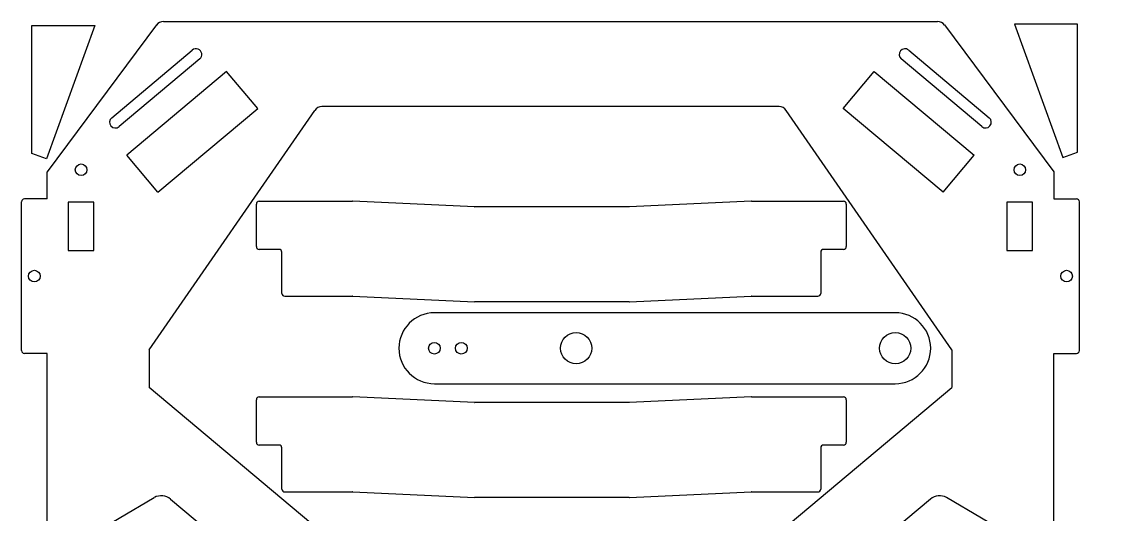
# Model space of a CAD drawing. Header units: millimetres. Extents: x 682 to 3260, y -1178 to 616.
# Drawn here: x 682 to 1443, y 268 to 616 of the extents above; entities that cross this region are included whole.
import ezdxf

# ---------------------------------------------------------------- set-up
doc = ezdxf.new("R2010")
doc.units = ezdxf.units.MM

# ---------------------------------------------------------------- blocks, each defined once
blk = doc.blocks.new('füße__14', base_point=(1382.22, 519.73))
at = {"color": 250, "linetype": 'Continuous'}
for p, q in [((1426.77, 613.7), (1382.22, 613.7)), ((1382.22, 613.7), (1416.43, 519.73)), ((1426.77, 523.49), (1426.77, 613.7)), ((1416.43, 519.73), (1426.77, 523.49))]:
    blk.add_line(p, q, dxfattribs=at)
blk = doc.blocks.new('Befestigung__15', base_point=(1382.22, 519.73))
blk.add_blockref('füße__14', (1382.22, 519.73))
blk = doc.blocks.new('Bildschirm_1_1__mitte___16', base_point=(1382.22, 519.73))
blk.add_blockref('Befestigung__15', (1382.22, 519.73))
blk = doc.blocks.new('Basis_2__17', base_point=(1382.22, 519.73))
blk.add_blockref('Bildschirm_1_1__mitte___16', (1382.22, 519.73))
blk = doc.blocks.new('Archivar_1_1__18', base_point=(1382.22, 519.73))
blk.add_blockref('Basis_2__17', (1382.22, 519.73))
blk = doc.blocks.new('Vordans80', base_point=(785, 774))
blk.add_blockref('Archivar_1_1__18', (1382.22, 519.73))
blk = doc.blocks.new('hebel_lang_105__23', base_point=(948.13, 360.22))
at = {"color": 250, "linetype": 'Continuous'}
for p, q in [((1298.13, 410.22), (973.13, 410.22)), ((973.13, 360.22), (1298.13, 360.22))]:
    blk.add_line(p, q, dxfattribs=at)
for centre, radius in [((1073.13, 385.22), 11), ((1298.13, 385.22), 11), ((973.13, 385.22), 4.1), ((992.13, 385.22), 4.1)]:
    blk.add_circle(centre, radius, dxfattribs=at)
for centre, start, end in [((973.13, 385.22), 90, 270), ((1298.13, 385.22), 270, 90)]:
    blk.add_arc(centre, 25, start, end, dxfattribs=at)
blk = doc.blocks.new('Hebel_links_lang__24', base_point=(948.13, 360.22))
blk.add_blockref('hebel_lang_105__23', (948.13, 360.22))
blk = doc.blocks.new('Basis_2__25', base_point=(948.13, 360.22))
blk.add_blockref('Hebel_links_lang__24', (948.13, 360.22))
blk = doc.blocks.new('Archivar_1_1__26', base_point=(948.13, 360.22))
blk.add_blockref('Basis_2__25', (948.13, 360.22))
blk = doc.blocks.new('Vordans78', base_point=(1072, 100))
blk.add_blockref('Archivar_1_1__26', (948.13, 360.22))
blk = doc.blocks.new('füße_1__32', base_point=(689.23, 518.73))
at = {"color": 250, "linetype": 'Continuous'}
for p, q in [((689.23, 612.7), (733.78, 612.7)), ((689.23, 522.49), (689.23, 612.7)), ((733.78, 612.7), (699.57, 518.73)), ((699.57, 518.73), (689.23, 522.49))]:
    blk.add_line(p, q, dxfattribs=at)
blk = doc.blocks.new('Befestigung__33', base_point=(689.23, 518.73))
blk.add_blockref('füße_1__32', (689.23, 518.73))
blk = doc.blocks.new('Bildschirm_1_1__mitte___34', base_point=(689.23, 518.73))
blk.add_blockref('Befestigung__33', (689.23, 518.73))
blk = doc.blocks.new('Basis_2__35', base_point=(689.23, 518.73))
blk.add_blockref('Bildschirm_1_1__mitte___34', (689.23, 518.73))
blk = doc.blocks.new('Archivar_1_1__36', base_point=(689.23, 518.73))
blk.add_blockref('Basis_2__35', (689.23, 518.73))
blk = doc.blocks.new('Vordans77', base_point=(1331, 773))
blk.add_blockref('Archivar_1_1__36', (689.23, 518.73))
blk = doc.blocks.new('bildschirmplatte_1__110', base_point=(1384.18, -274))
at = {"color": 250, "linetype": 'Continuous'}
for p, q in [((1497.18, 436), (1497.18, 301.07)), ((1497.18, 436), (1550.18, 436)), ((1550.18, 436), (1550.18, 285.07)), ((1496.49, 298.28), (1481.39, 269.56)), ((1511.96, 203.48), (1549.6, 282.49)), ((1479.48, 267.41), (1386.78, 203.63)), ((1384.18, -36.68), (1384.18, 198.68)), ((1511.38, 200.9), (1511.38, -38.9)), ((1413.98, 126.3), (1413.98, 43.3)), ((1470.98, 129.3), (1416.98, 129.3)), ((1473.98, 43.3), (1473.98, 126.3)), ((1416.98, 40.3), (1470.98, 40.3)), ((1386.78, -41.63), (1479.48, -105.41)), ((1549.6, -120.49), (1511.96, -41.48)), ((1481.39, -107.56), (1496.49, -136.28)), ((1550.18, -123.07), (1550.18, -274)), ((1497.18, -139.07), (1497.18, -274)), ((1550.18, -274), (1497.18, -274))]:
    blk.add_line(p, q, dxfattribs=at)
for centre, radius in [((1523.68, 368.54), 9.5), ((1447.78, 192.5), 4.1), ((1447.78, -30.5), 4.1)]:
    blk.add_circle(centre, radius, dxfattribs=at)
for centre, radius, start, end in [((1491.18, 301.07), 6, 332.26541, 0), ((1544.18, 285.07), 6, 334.53083, 0), ((1476.08, 272.36), 6, 304.53083, 332.26541), ((1390.18, 198.68), 6, 124.53083, 180), ((1517.38, 200.9), 6, 154.53083, 180), ((1416.98, 126.3), 3, 90, 180), ((1470.98, 126.3), 3, 0, 90), ((1416.98, 43.3), 3, 180, 270), ((1470.98, 43.3), 3, 270, 0), ((1390.18, -36.68), 6, 180, 235.46917), ((1517.38, -38.9), 6, 180, 205.46917), ((1476.08, -110.36), 6, 27.73459, 55.46917), ((1544.18, -123.07), 6, 0, 25.46917), ((1491.18, -139.07), 6, 0, 27.73459)]:
    blk.add_arc(centre, radius, start, end, dxfattribs=at)
blk = doc.blocks.new('Befestigung__111', base_point=(1384.18, -274))
blk.add_blockref('bildschirmplatte_1__110', (1384.18, -274))
blk = doc.blocks.new('Bildschirm_1_1__mitte___112', base_point=(1384.18, -274))
blk.add_blockref('Befestigung__111', (1384.18, -274))
blk = doc.blocks.new('Basis_2__113', base_point=(1384.18, -274))
blk.add_blockref('Bildschirm_1_1__mitte___112', (1384.18, -274))
blk = doc.blocks.new('Archivar_1_1__114', base_point=(1384.18, -274))
blk.add_blockref('Basis_2__113', (1384.18, -274))
blk = doc.blocks.new('Vordans58', base_point=(1842, 81))
blk.add_blockref('Archivar_1_1__114', (1384.18, -274))
blk = doc.blocks.new('kamerabefestigung_300_2_1_1__131', base_point=(847.57, 279.91))
at = {"color": 250, "linetype": 'Continuous'}
for p, q in [((849.57, 350.91), (915.43, 350.91)), ((915.71, 350.9), (915.43, 350.91)), ((1001.43, 346.92), (915.71, 350.9)), ((1196.43, 350.9), (1110.71, 346.92)), ((1196.71, 350.91), (1196.43, 350.9)), ((1196.71, 350.91), (1261.57, 350.91)), ((847.57, 318.91), (847.57, 348.91)), ((1001.43, 346.92), (1001.71, 346.91)), ((1110.43, 346.91), (1001.71, 346.91)), ((1110.71, 346.92), (1110.43, 346.91)), ((1263.57, 348.91), (1263.57, 318.91)), ((863.57, 316.91), (849.57, 316.91)), ((865.57, 285.91), (865.57, 314.91)), ((1245.57, 314.91), (1245.57, 285.91)), ((1261.57, 316.91), (1247.57, 316.91)), ((867.57, 283.91), (915.43, 283.91)), ((915.71, 283.9), (915.43, 283.91)), ((915.71, 283.9), (1001.43, 279.92)), ((1110.71, 279.92), (1196.43, 283.9)), ((1196.71, 283.91), (1196.43, 283.9)), ((1196.71, 283.91), (1243.57, 283.91)), ((1001.71, 279.91), (1001.43, 279.92)), ((1110.43, 279.91), (1001.71, 279.91)), ((1110.43, 279.91), (1110.71, 279.92))]:
    blk.add_line(p, q, dxfattribs=at)
for centre, start, end in [((849.57, 348.91), 90, 180), ((1261.57, 348.91), 0, 90), ((849.57, 318.91), 180, 270), ((863.57, 314.91), 0, 90), ((1247.57, 314.91), 90, 180), ((1261.57, 318.91), 270, 0), ((867.57, 285.91), 180, 270), ((1243.57, 285.91), 270, 0)]:
    blk.add_arc(centre, 2, start, end, dxfattribs=at)
blk = doc.blocks.new('Verstrebung_rechts__132', base_point=(847.57, 279.91))
blk.add_blockref('kamerabefestigung_300_2_1_1__131', (847.57, 279.91))
blk = doc.blocks.new('Bildmodul_1__133', base_point=(847.57, 279.91))
blk.add_blockref('Verstrebung_rechts__132', (847.57, 279.91))
blk = doc.blocks.new('Archivar_1_1__134', base_point=(847.57, 279.91))
blk.add_blockref('Bildmodul_1__133', (847.57, 279.91))
blk = doc.blocks.new('Vordans52', base_point=(1012, 414))
blk.add_blockref('Archivar_1_1__134', (847.57, 279.91))
blk = doc.blocks.new('kamerabefestigung_300_2_1_1__135', base_point=(847.57, 417.91))
at = {"color": 250, "linetype": 'Continuous'}
for p, q in [((849.57, 488.91), (915.43, 488.91)), ((915.71, 488.9), (915.43, 488.91)), ((1001.43, 484.92), (915.71, 488.9)), ((1196.43, 488.9), (1110.71, 484.92)), ((1196.71, 488.91), (1196.43, 488.9)), ((1196.71, 488.91), (1261.57, 488.91)), ((847.57, 456.91), (847.57, 486.91)), ((1001.43, 484.92), (1001.71, 484.91)), ((1110.43, 484.91), (1001.71, 484.91)), ((1110.71, 484.92), (1110.43, 484.91)), ((1263.57, 486.91), (1263.57, 456.91)), ((863.57, 454.91), (849.57, 454.91)), ((865.57, 423.91), (865.57, 452.91)), ((1245.57, 452.91), (1245.57, 423.91)), ((1261.57, 454.91), (1247.57, 454.91)), ((867.57, 421.91), (915.43, 421.91)), ((915.71, 421.9), (915.43, 421.91)), ((915.71, 421.9), (1001.43, 417.92)), ((1110.71, 417.92), (1196.43, 421.9)), ((1196.71, 421.91), (1196.43, 421.9)), ((1196.71, 421.91), (1243.57, 421.91)), ((1001.71, 417.91), (1001.43, 417.92)), ((1110.43, 417.91), (1001.71, 417.91)), ((1110.43, 417.91), (1110.71, 417.92))]:
    blk.add_line(p, q, dxfattribs=at)
for centre, start, end in [((849.57, 486.91), 90, 180), ((1261.57, 486.91), 0, 90), ((849.57, 456.91), 180, 270), ((1261.57, 456.91), 270, 0), ((863.57, 452.91), 0, 90), ((1247.57, 452.91), 90, 180), ((867.57, 423.91), 180, 270), ((1243.57, 423.91), 270, 0)]:
    blk.add_arc(centre, 2, start, end, dxfattribs=at)
blk = doc.blocks.new('Verstrebung_rechts__136', base_point=(847.57, 417.91))
blk.add_blockref('kamerabefestigung_300_2_1_1__135', (847.57, 417.91))
blk = doc.blocks.new('Bildmodul_1__137', base_point=(847.57, 417.91))
blk.add_blockref('Verstrebung_rechts__136', (847.57, 417.91))
blk = doc.blocks.new('Archivar_1_1__138', base_point=(847.57, 417.91))
blk.add_blockref('Bildmodul_1__137', (847.57, 417.91))
blk = doc.blocks.new('Vordans53', base_point=(1012, 552))
blk.add_blockref('Archivar_1_1__138', (847.57, 417.91))
blk = doc.blocks.new('frontplatte_301__223', base_point=(682, 54.72))
at = {"color": 250, "linetype": 'Continuous'}
for p, q in [((777.18, 613.15), (700, 509.62)), ((781.99, 615.56), (1328.01, 615.56)), ((1332.82, 613.15), (1410, 509.62)), ((745.55, 547.76), (802.39, 595.46)), ((1307.61, 595.46), (1364.45, 547.76)), ((807.67, 589.18), (750.82, 541.48)), ((1359.18, 541.48), (1302.33, 589.18)), ((826.63, 580.42), (756.16, 521.28)), ((848.55, 554.3), (826.63, 580.42)), ((1261.45, 554.3), (1283.37, 580.42)), ((1283.37, 580.42), (1353.84, 521.28)), ((1216.31, 555.56), (893.69, 555.56)), ((772, 384.05), (888.75, 552.97)), ((778.07, 495.16), (848.55, 554.3)), ((1338, 384.05), (1221.25, 552.97)), ((1331.93, 495.16), (1261.45, 554.3)), ((778.07, 495.16), (756.16, 521.28)), ((1331.93, 495.16), (1353.84, 521.28)), ((700, 490.56), (700, 509.62)), ((1410, 509.62), (1410, 490.56)), ((682, 383.56), (682, 488.56)), ((700, 490.56), (684, 490.56)), ((714.95, 488.14), (714.95, 454.04)), ((733.05, 488.14), (714.95, 488.14)), ((733.05, 454.04), (733.05, 488.14)), ((1376.95, 488.14), (1376.95, 454.04)), ((1395.05, 488.14), (1376.95, 488.14)), ((1395.05, 454.04), (1395.05, 488.14)), ((1410, 490.56), (1426, 490.56)), ((1428, 383.56), (1428, 488.56)), ((714.95, 454.04), (733.05, 454.04)), ((1376.95, 454.04), (1395.05, 454.04)), ((700, 381.56), (684, 381.56)), ((700, 246.03), (700, 381.56)), ((772, 384.05), (772, 357.63)), ((1338, 384.05), (1338, 357.63)), ((1410, 246.03), (1410, 381.56)), ((1410, 381.56), (1426, 381.56)), ((1051.14, 123.4), (772, 357.63)), ((1058.86, 123.4), (1338, 357.63)), ((709.03, 240.85), (775.62, 279.86)), ((787.11, 278.9), (1053.71, 55.19)), ((1322.89, 278.9), (1056.29, 55.19)), ((1400.97, 240.85), (1334.38, 279.86))]:
    blk.add_line(p, q, dxfattribs=at)
for centre, radius in [((724, 511.05), 4.1), ((1386, 511.05), 4.1), ((691, 436.06), 4.1), ((1419, 436.06), 4.1), ((833.58, 247.61), 3), ((1276.42, 247.61), 3), ((1015.89, 94.62), 3), ((1094.11, 94.62), 3)]:
    blk.add_circle(centre, radius, dxfattribs=at)
for centre, radius, start, end in [((781.99, 609.56), 6, 90, 143.29506), ((1328.01, 609.56), 6, 36.70494, 90), ((805.03, 592.32), 4.1, 310, 130), ((1304.97, 592.32), 4.1, 50, 230), ((893.69, 549.56), 6, 90, 145.34934), ((1216.31, 549.56), 6, 34.65066, 90), ((748.19, 544.62), 4.1, 130, 310), ((1361.81, 544.62), 4.1, 230, 50), ((684, 488.56), 2, 90, 180), ((1426, 488.56), 2, 0, 90), ((684, 383.56), 2, 180, 270), ((1426, 383.56), 2, 270, 0), ((780.68, 271.24), 10, 50, 120.36418), ((1329.32, 271.24), 10, 59.63582, 130), ((706, 246.03), 6, 180, 300.36418), ((1404, 246.03), 6, 239.63582, 0), ((1055, 127.99), 6, 230, 310), ((1055, 56.72), 2, 230, 310)]:
    blk.add_arc(centre, radius, start, end, dxfattribs=at)
blk = doc.blocks.new('Frontplatte_vorne__224', base_point=(682, 54.72))
blk.add_blockref('frontplatte_301__223', (682, 54.72))
blk = doc.blocks.new('Bildmodul_1__225', base_point=(682, 54.72))
blk.add_blockref('Frontplatte_vorne__224', (682, 54.72))
blk = doc.blocks.new('Archivar_1_1__226', base_point=(682, 54.72))
blk.add_blockref('Bildmodul_1__225', (682, 54.72))
blk = doc.blocks.new('Vordans30', base_point=(1055, 391))
blk.add_blockref('Archivar_1_1__226', (682, 54.72))

msp = doc.modelspace()

# ---------------------------------------------------------------- block references
for name, p in [('Vordans30', (1055, 391)), ('Vordans77', (1331, 773)), ('Vordans80', (785, 774)), ('Vordans53', (1012, 552)), ('Vordans58', (1842, 81)), ('Vordans78', (1072, 100)), ('Vordans52', (1012, 414))]:
    msp.add_blockref(name, p)

doc.saveas('drawing.dxf')
